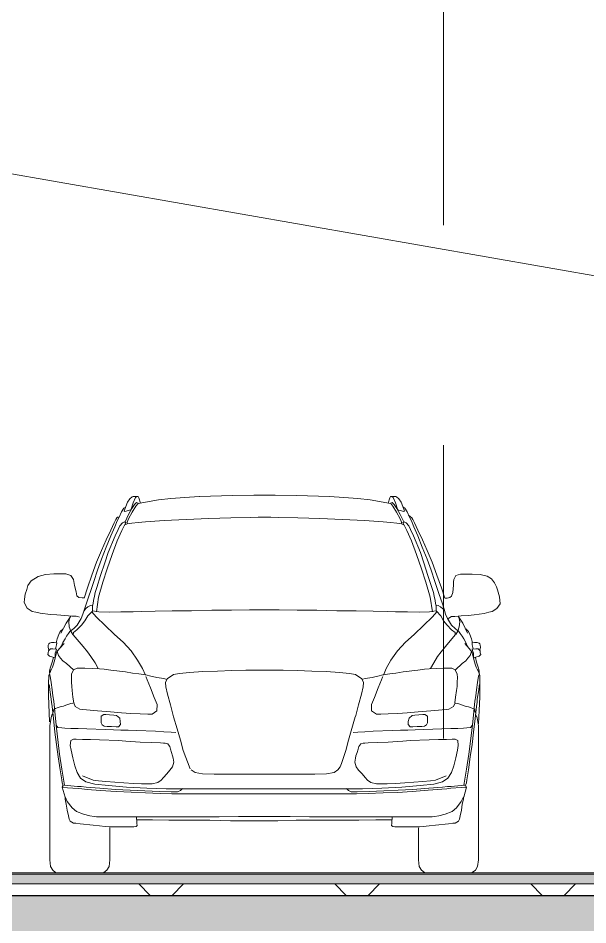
# Model space of a CAD drawing. Header units: millimetres. Extents: x 51154 to 151340, y -24069 to 30962.
# Drawn here: x 64090 to 66557, y -10575 to -6651 of the extents above; entities that cross this region are included whole.
import ezdxf

# ---------------------------------------------------------------- set-up
doc = ezdxf.new("R2010")
doc.units = ezdxf.units.MM
doc.linetypes.add('Осевые', pattern=[6350, 1270, -952.5, 3175, -952.5])
for name, color, linetype, lineweight in [('Высотные отметки', 7, 'Continuous', 9), ('Общие ребра', 7, 'Continuous', 9), ('Отделка 1 _4_-1', 7, 'Continuous', 9), ('Стены', 7, 'Continuous', 9), ('Структура _1_', 7, 'Continuous', 18), ('Штриховка разреза-2', 7, 'Continuous', 9)]:
    doc.layers.add(name, color=color, linetype=linetype, lineweight=lineweight)
for name, color, linetype, lineweight, true_color in [('Оси-3', 7, 'Осевые', 9, 0xaaaaaa), ('Парковка-1', 7, 'Continuous', 9, 0xaaaaaa), ('Элементы узлов-1', 7, 'Continuous', 9, 0xaaaaaa)]:
    doc.layers.add(name, color=color, linetype=linetype, lineweight=lineweight, true_color=true_color)

# ---------------------------------------------------------------- blocks, each defined once
blk = doc.blocks.new('Стена монолитная - Стена монолитная-463893-Разрез 1-1')
at = {"layer": 'Стены'}
blk.add_line((61831.6, -10450), (82083.6, -10450), dxfattribs=at)
blk = doc.blocks.new('Парковка_одиночная - Средний класс 5500х2500мм-8504634-Разрез 1-1')
at = {"layer": 'Элементы узлов-1'}
for p, q in [((64563.4, -8745.8), (64556.4, -8764.4)), ((64573.4, -8731.1), (64563.4, -8745.8)), ((64584.2, -8722.6), (64573.4, -8731.1)), ((64588.1, -8748.9), (64578.8, -8776.7)), ((64588.1, -8721.8), (64584.2, -8722.6)), ((64588.1, -8721.8), (64605.9, -8721.8)), ((64597.4, -8725.7), (64588.1, -8748.9)), ((64593.5, -8755.1), (64602, -8747.4)), ((64604.4, -8721.8), (64597.4, -8725.7)), ((64602, -8747.4), (64609, -8750.4)), ((64605.9, -8721.8), (64608.2, -8721.8)), ((64608.2, -8721.8), (64609.8, -8721.8)), ((64612.9, -8727.2), (64609.8, -8721.8)), ((64697.9, -8735.7), (64609.8, -8751.2)), ((64619.8, -8749.7), (64612.9, -8727.2)), ((64750.5, -8730.3), (64697.9, -8735.7)), ((64811.6, -8725.7), (64750.5, -8730.3)), ((64873.5, -8721.8), (64811.6, -8725.7)), ((65017.9, -8716.4), (64875.1, -8721.8)), ((65110.8, -8715), (65017.9, -8716.4)), ((65156.6, -8715), (65110.8, -8715)), ((65202.4, -8715), (65156.6, -8715)), ((65295.3, -8716.4), (65202.4, -8715)), ((65438.2, -8721.8), (65295.3, -8716.4)), ((65500, -8725.7), (65438.2, -8721.8)), ((65561.1, -8730.3), (65500, -8725.7)), ((65613.7, -8735.7), (65561.1, -8730.3)), ((65702.7, -8751.2), (65613.7, -8735.7)), ((65692.6, -8749.7), (65698.8, -8727.2)), ((65698.8, -8727.2), (65701.9, -8721.8)), ((65705, -8721.8), (65701.9, -8721.8)), ((65709.7, -8747.4), (65702.7, -8750.4)), ((65707.3, -8721.8), (65705, -8721.8)), ((65725.1, -8721.8), (65707.3, -8721.8)), ((65707.3, -8721.8), (65714.3, -8725.7)), ((65717.4, -8755.1), (65709.7, -8747.4)), ((65714.3, -8725.7), (65723.6, -8748.9)), ((65723.6, -8748.9), (65732.9, -8776.7)), ((65725.1, -8721.8), (65727.4, -8722.6)), ((65727.4, -8722.6), (65738.3, -8731.1)), ((65738.3, -8731.1), (65748.3, -8745.8)), ((65748.3, -8745.8), (65755.3, -8764.4)), ((64537.8, -8787.6), (64527.8, -8810.8)), ((64547.1, -8771.3), (64537.8, -8787.6)), ((64555.6, -8766.7), (64547.1, -8771.3)), ((64556.4, -8764.4), (64549.4, -8785.3)), ((64552.5, -8786.8), (64549.4, -8784.5)), ((64568, -8782.2), (64552.5, -8786.8)), ((64567.2, -8799.2), (64581.9, -8772.9)), ((64580.4, -8777.5), (64568, -8782.2)), ((64584.2, -8788.3), (64568, -8818.5)), ((64581.9, -8772.9), (64593.5, -8755.1)), ((64598.9, -8762.8), (64584.2, -8788.3)), ((64609.8, -8752), (64598.9, -8762.8)), ((65703.5, -8752), (65712.7, -8762.8)), ((65712.7, -8762.8), (65727.4, -8788.3)), ((65729, -8772.9), (65717.4, -8755.1)), ((65727.4, -8788.3), (65743.7, -8818.5)), ((65744.5, -8799.2), (65729, -8772.9)), ((65732.1, -8777.5), (65736.7, -8779.8)), ((65736.7, -8779.8), (65743.7, -8782.2)), ((65743.7, -8782.2), (65759.2, -8786.8)), ((65755.3, -8764.4), (65762.2, -8785.3)), ((65757.6, -8766.7), (65764.6, -8771.3)), ((65759.2, -8786.8), (65762.2, -8784.5)), ((65764.6, -8771.3), (65773.9, -8787.6)), ((65773.9, -8787.6), (65783.9, -8810.8)), ((64506.1, -8834.8), (64513.1, -8820.8)), ((64519.3, -8827), (64509.2, -8852.5)), ((64513.1, -8820.8), (64517.7, -8813.9)), ((64517.7, -8813.9), (64523.1, -8808.5)), ((64527.8, -8810.8), (64519.3, -8827)), ((64553.3, -8830.9), (64567.2, -8799.2)), ((64568, -8818.5), (64561.8, -8832.4)), ((64641.5, -8830.1), (64722.7, -8825.5)), ((64722.7, -8825.5), (64817.8, -8820.1)), ((64817.8, -8820.1), (64916.1, -8816.2)), ((64916.1, -8816.2), (65011.2, -8813.1)), ((65011.2, -8813.1), (65094, -8811.5)), ((65094, -8811.5), (65128.8, -8810.8)), ((65128.8, -8810.8), (65156.6, -8810.8)), ((65156.6, -8810.8), (65184.5, -8810.8)), ((65184.5, -8810.8), (65217.7, -8811.5)), ((65217.7, -8811.5), (65301.3, -8813.1)), ((65301.3, -8813.1), (65395.6, -8816.2)), ((65395.6, -8816.2), (65493.9, -8820.1)), ((65493.9, -8820.1), (65589, -8825.5)), ((65589, -8825.5), (65670.2, -8830.1)), ((65743.7, -8818.5), (65749.9, -8832.4)), ((65759.2, -8830.9), (65744.5, -8799.2)), ((65794, -8813.9), (65779.8, -8801.4)), ((65783.9, -8810.8), (65792.4, -8827)), ((65792.4, -8827), (65802.5, -8852.5)), ((65798.6, -8820.8), (65794, -8813.9)), ((65805.6, -8834.8), (65798.6, -8820.8)), ((64471.3, -8909), (64490.6, -8866.5)), ((64490.6, -8866.5), (64506.1, -8834.8)), ((64509.2, -8852.5), (64491.4, -8891.2)), ((64523.1, -8864.1), (64510, -8892)), ((64530.9, -8847.9), (64523.1, -8864.1)), ((64541.7, -8834.8), (64530.9, -8847.9)), ((64539.4, -8868.8), (64548.7, -8847.9)), ((64551, -8830.1), (64541.7, -8834.8)), ((64548.7, -8847.9), (64555.6, -8834.8)), ((64555.6, -8834.8), (64551, -8830.1)), ((64551.8, -8843.3), (64562.6, -8839.4)), ((64561.8, -8832.4), (64561.8, -8837.1)), ((64561.8, -8837.1), (64564.1, -8839.4)), ((64562.6, -8839.4), (64581.9, -8836.3)), ((64581.9, -8836.3), (64609, -8834)), ((64609, -8834), (64641.5, -8830.1)), ((65670.2, -8830.1), (65702.7, -8834)), ((65702.7, -8834), (65729.8, -8836.3)), ((65729.8, -8836.3), (65749.1, -8839.4)), ((65749.9, -8837.1), (65747.6, -8839.4)), ((65749.1, -8839.4), (65760.1, -8843.3)), ((65749.9, -8832.4), (65749.9, -8837.1)), ((65756.1, -8834.8), (65760.7, -8830.1)), ((65762.2, -8847.9), (65756.1, -8834.8)), ((65760.7, -8830.1), (65770, -8834.8)), ((65772.3, -8868.8), (65762.2, -8847.9)), ((65770, -8834.8), (65780.8, -8847.9)), ((65780.8, -8847.9), (65788.5, -8864.1)), ((65788.5, -8864.1), (65801.7, -8892)), ((65802.5, -8852.5), (65820.3, -8891.2)), ((65821, -8866.5), (65805.6, -8834.8)), ((65840.4, -8909), (65821, -8866.5)), ((64491.4, -8891.2), (64470.5, -8939.9)), ((64510, -8892), (64479.8, -8963.9)), ((64519.3, -8913.6), (64539.4, -8868.8)), ((65792.4, -8913.6), (65772.3, -8868.8)), ((65801.7, -8892), (65831.9, -8963.9)), ((65820.3, -8891.2), (65839.6, -8939.9)), ((64450.4, -8954.6), (64471.3, -8909)), ((64470.5, -8939.9), (64451.2, -8991.8)), ((64497.6, -8971.7), (64519.3, -8913.6)), ((65814.1, -8971.7), (65792.4, -8913.6)), ((65839.6, -8939.9), (65860.5, -8991.8)), ((65861.3, -8954.6), (65840.4, -8909)), ((64429.5, -9005.7), (64450.4, -8954.6)), ((64479.8, -8963.9), (64465.1, -9008.8)), ((64475.2, -9034.3), (64497.6, -8971.7)), ((65836.5, -9034.3), (65814.1, -8971.7)), ((65831.9, -8963.9), (65846.6, -9008.8)), ((65882.1, -9005.7), (65861.3, -8954.6)), ((64408.7, -9062.2), (64429.5, -9005.7)), ((64451.2, -8991.8), (64433.4, -9039.7)), ((64465.1, -9008.8), (64446.6, -9063.7)), ((65846.6, -9008.8), (65864.3, -9063.7)), ((65860.5, -8991.8), (65878.3, -9039.7)), ((65903, -9062.2), (65882.1, -9005.7)), ((64208.3, -9058.3), (64176.6, -9066.8)), ((64243.9, -9056), (64208.3, -9058.3)), ((64276.4, -9055.2), (64243.9, -9056)), ((64296.5, -9056), (64276.4, -9055.2)), ((64317.4, -9062.9), (64296.5, -9056)), ((64329, -9080.7), (64317.4, -9062.9)), ((64390.1, -9117.1), (64408.7, -9062.2)), ((64433.4, -9039.7), (64417.2, -9088.5)), ((64446.6, -9063.7), (64431.1, -9115.5)), ((64456.6, -9091.5), (64475.2, -9034.3)), ((65855.1, -9091.5), (65836.5, -9034.3)), ((65864.3, -9063.7), (65880.6, -9115.5)), ((65878.3, -9039.7), (65894.5, -9088.5)), ((65923.1, -9117.1), (65903, -9062.2)), ((65975.7, -9079.9), (65985, -9063.7)), ((65985, -9063.7), (66005.1, -9057.5)), ((66005.1, -9057.5), (66024.5, -9056.7)), ((66024.5, -9056.7), (66056.2, -9056.7)), ((66056.2, -9056.7), (66091, -9059.1)), ((66091, -9059.1), (66121.1, -9066)), ((64145.7, -9086.1), (64131.8, -9107)), ((64176.6, -9066.8), (64145.7, -9086.1)), ((64334.4, -9107), (64329, -9080.7)), ((64417.2, -9088.5), (64400.2, -9140.3)), ((64438.1, -9157.3), (64456.6, -9091.5)), ((65873.6, -9157.3), (65855.1, -9091.5)), ((65894.5, -9088.5), (65911.5, -9140.3)), ((65975, -9090), (65975.7, -9079.9)), ((65975, -9105.5), (65975, -9090)), ((66121.1, -9066), (66139.7, -9077.6)), ((66139.7, -9077.6), (66152.1, -9094.6)), ((66152.1, -9094.6), (66161.4, -9112.4)), ((64127.1, -9123.3), (64120.9, -9144.1)), ((64131.8, -9107), (64127.1, -9123.3)), ((64340.6, -9134.1), (64334.4, -9107)), ((64343.7, -9151.1), (64340.6, -9134.1)), ((64400.9, -9139.4), (64370, -9230.8)), ((64376.2, -9161.2), (64390.1, -9117.1)), ((64424.1, -9136.4), (64421, -9151.9)), ((64431.1, -9115.5), (64424.1, -9136.4)), ((65880.6, -9115.5), (65887.6, -9136.4)), ((65887.6, -9136.4), (65890.6, -9151.9)), ((65911.5, -9140.3), (65927, -9185.9)), ((65937.1, -9161.2), (65923.1, -9117.1)), ((65966.4, -9152.7), (65972.6, -9136.4)), ((65972.6, -9136.4), (65975, -9105.5)), ((66161.4, -9112.4), (66166, -9124.8)), ((66166, -9124.8), (66174.5, -9155)), ((64117.8, -9165), (64116.3, -9180.5)), ((64116.3, -9180.5), (64129.4, -9204.5)), ((64120.9, -9144.1), (64117.8, -9165)), ((64352.2, -9158.1), (64343.7, -9151.1)), ((64366.9, -9160.4), (64352.2, -9158.1)), ((64375.4, -9160.4), (64366.9, -9160.4)), ((64416.4, -9171.2), (64414.1, -9184.4)), ((64421, -9151.9), (64416.4, -9171.2)), ((64428.8, -9219.9), (64438.1, -9157.3)), ((65883.7, -9219.9), (65873.6, -9157.3)), ((65890.6, -9151.9), (65895.3, -9171.2)), ((65895.3, -9171.2), (65897.6, -9184.4)), ((65938.6, -9161.2), (65947.1, -9161.2)), ((65947.1, -9161.2), (65959.5, -9158.8)), ((65959.5, -9158.8), (65966.4, -9152.7)), ((66174.5, -9155), (66176.8, -9185.1)), ((64129.4, -9204.5), (64151.1, -9218.4)), ((64151.1, -9218.4), (64166.6, -9222.3)), ((64378.5, -9211.4), (64376.2, -9215.3)), ((64383.1, -9206), (64378.5, -9211.4)), ((64392.4, -9199.1), (64383.1, -9206)), ((64403.2, -9192.9), (64392.4, -9199.1)), ((64411.8, -9216.9), (64392.4, -9237.7)), ((64412.5, -9192.1), (64403.2, -9192.9)), ((64428.8, -9243.2), (64407.9, -9218.4)), ((64414.1, -9184.4), (64411.8, -9194.4)), ((64411.8, -9194.4), (64411.8, -9207.6)), ((64411.8, -9207.6), (64411.8, -9216.9)), ((64439.6, -9220.7), (64411.8, -9216.1)), ((64483.7, -9222.3), (64439.6, -9220.7)), ((64534.7, -9220.7), (64483.7, -9222.3)), ((64587.3, -9219.9), (64534.7, -9220.7)), ((64624.5, -9218.4), (64587.3, -9219.9)), ((64683.2, -9217.6), (64624.5, -9218.4)), ((64757.5, -9216.1), (64683.2, -9217.6)), ((64841, -9215.3), (64757.5, -9216.1)), ((64928.4, -9213.8), (64841, -9215.3)), ((65014.3, -9213), (64928.4, -9213.8)), ((65091.6, -9211.4), (65014.3, -9213)), ((65155.8, -9211.4), (65091.6, -9211.4)), ((65156.6, -9211.4), (65220.8, -9211.4)), ((65220.8, -9211.4), (65297.4, -9213)), ((65297.4, -9213), (65383.2, -9213.8)), ((65383.2, -9213.8), (65469.9, -9215.3)), ((65469.9, -9215.3), (65553.4, -9216.1)), ((65553.4, -9216.1), (65627.7, -9217.6)), ((65627.7, -9217.6), (65687.2, -9218.4)), ((65687.2, -9218.4), (65724.3, -9219.9)), ((65724.3, -9219.9), (65776.2, -9220.7)), ((65776.2, -9220.7), (65827.2, -9222.3)), ((65827.2, -9222.3), (65871.3, -9220.7)), ((65871.3, -9220.7), (65899.2, -9216.1)), ((65882.9, -9243.2), (65903.8, -9218.4)), ((65897.6, -9184.4), (65899.9, -9194.4)), ((65899.9, -9192.1), (65908.4, -9192.9)), ((65899.9, -9194.4), (65899.9, -9207.6)), ((65899.9, -9207.6), (65899.9, -9216.9)), ((65900.7, -9216.9), (65919.3, -9237.7)), ((65908.4, -9192.9), (65918.5, -9199.1)), ((65918.5, -9199.1), (65927.8, -9206)), ((65927, -9185.9), (65931.6, -9200.6)), ((65927.8, -9206), (65934, -9211.4)), ((65931.6, -9200.6), (65934, -9209.1)), ((65934, -9209.1), (65940.9, -9230.8)), ((65934, -9211.4), (65936.3, -9215.3)), ((65936.3, -9213.8), (65937.8, -9220.7)), ((66142, -9219.2), (66128.1, -9222.3)), ((66162.9, -9206), (66142, -9219.2)), ((66176.8, -9185.1), (66162.9, -9206)), ((64166.6, -9222.3), (64185.9, -9225.4)), ((64185.9, -9225.4), (64230, -9231.5)), ((64230, -9231.5), (64257.8, -9233.9)), ((64257.8, -9233.9), (64292.6, -9236.2)), ((64292.6, -9236.2), (64324.4, -9238.5)), ((64318.2, -9238.5), (64297.3, -9268.7)), ((64308.9, -9264), (64313.5, -9243.2)), ((64324.4, -9238.5), (64341.4, -9239.3)), ((64341.4, -9239.3), (64348.3, -9240.8)), ((64363, -9249.3), (64345.2, -9278.7)), ((64348.3, -9240.8), (64355.3, -9243.9)), ((64370, -9230.8), (64363, -9249.3)), ((64379.3, -9258.6), (64364.6, -9278)), ((64392.4, -9237.7), (64379.3, -9258.6)), ((64465.9, -9278.7), (64428.8, -9243.2)), ((65845.8, -9278.7), (65882.9, -9243.2)), ((65919.3, -9237.7), (65931.6, -9258.6)), ((65931.6, -9258.6), (65947.1, -9278)), ((65940.9, -9230.8), (65948.7, -9249.3)), ((65948.7, -9249.3), (65966.4, -9278.7)), ((65954.8, -9247.8), (65951.8, -9254.6)), ((65965.7, -9240.8), (65954.8, -9247.8)), ((65980.4, -9240.1), (65965.7, -9240.8)), ((66007.4, -9237.7), (65980.4, -9240.1)), ((65995.1, -9239.3), (66015.2, -9269.4)), ((66002, -9264), (65997.4, -9243.2)), ((66038.4, -9236.2), (66007.4, -9237.7)), ((66063.9, -9233.9), (66038.4, -9236.2)), ((66108, -9226.9), (66063.9, -9233.9)), ((66128.1, -9222.3), (66108, -9226.9)), ((64284.9, -9293.4), (64272.5, -9305.8)), ((64297.3, -9268.7), (64274.8, -9312.8)), ((64311.2, -9284.9), (64308.9, -9264)), ((64317.4, -9303.5), (64311.2, -9284.9)), ((64330.5, -9292.7), (64319.7, -9300.4)), ((64344.5, -9298.1), (64329.8, -9309.7)), ((64345.2, -9278.7), (64330.5, -9292.7)), ((64364.6, -9278), (64344.5, -9298.1)), ((64507.7, -9318.2), (64465.9, -9278.7)), ((65804, -9318.2), (65845.8, -9278.7)), ((65947.1, -9278), (65966.4, -9298.1)), ((65966.4, -9278.7), (65982.7, -9292.7)), ((65966.4, -9298.1), (65981.9, -9309.7)), ((65982.7, -9292.7), (65992, -9300.4)), ((65994.3, -9303.5), (65999.7, -9284.9)), ((65999.7, -9284.9), (66002, -9264)), ((66015.2, -9269.4), (66036.1, -9312.8)), ((66027.6, -9293.4), (66039.2, -9305.8)), ((64259.4, -9337.5), (64254.7, -9353.8)), ((64265.6, -9319), (64259.4, -9337.5)), ((64272.5, -9305.8), (64265.6, -9319)), ((64293.4, -9337.5), (64284.1, -9353)), ((64298.8, -9325.9), (64293.4, -9337.5)), ((64308.1, -9313.5), (64298.8, -9325.9)), ((64314.3, -9305), (64308.1, -9313.5)), ((64319.7, -9300.4), (64314.3, -9305)), ((64327.4, -9319), (64317.4, -9303.5)), ((64329.8, -9309.7), (64328.2, -9319.7)), ((64328.2, -9319.7), (64371.5, -9370.8)), ((64544.8, -9352.2), (64507.7, -9318.2)), ((65766.9, -9352.2), (65804, -9318.2)), ((65982.7, -9319.7), (65940.1, -9370.8)), ((65981.9, -9309.7), (65982.7, -9319.7)), ((65985, -9319), (65994.3, -9303.5)), ((65992, -9300.4), (65997.4, -9305)), ((65997.4, -9305), (66003.6, -9313.5)), ((66003.6, -9313.5), (66012.9, -9325.9)), ((66012.9, -9325.9), (66019.8, -9337.5)), ((66019.8, -9337.5), (66027.6, -9353)), ((66039.2, -9305.8), (66046.1, -9319)), ((66046.1, -9319), (66052.3, -9337.5)), ((66052.3, -9337.5), (66056.9, -9353.8)), ((64219.9, -9373.1), (64220.7, -9364.6)), ((64223, -9385.5), (64219.9, -9373.1)), ((64220.7, -9364.6), (64223, -9359.2)), ((64223, -9359.2), (64225.3, -9355.3)), ((64225.3, -9355.3), (64233.9, -9353)), ((64233.9, -9353), (64246.2, -9353)), ((64246.2, -9353), (64255.5, -9354.5)), ((64255.5, -9363), (64251.6, -9380.8)), ((64255.5, -9354.5), (64257.1, -9355.3)), ((64257.8, -9356.1), (64255.5, -9363)), ((64289.5, -9357.6), (64269.4, -9378.5)), ((64277.2, -9367.7), (64273.3, -9373.9)), ((64284.1, -9353), (64277.2, -9367.7)), ((64371.5, -9370.8), (64390.1, -9394)), ((64579.6, -9389.3), (64544.8, -9352.2)), ((65732.1, -9389.3), (65766.9, -9352.2)), ((65940.1, -9370.8), (65921.6, -9394)), ((66023.7, -9357.6), (66042.2, -9378.5)), ((66027.6, -9353), (66034.5, -9367.7)), ((66034.5, -9367.7), (66038.4, -9373.9)), ((66056.2, -9354.5), (66054.6, -9355.3)), ((66055.4, -9356.1), (66056.2, -9363)), ((66065.5, -9353), (66056.2, -9354.5)), ((66056.2, -9363), (66060, -9380.8)), ((66077.8, -9353), (66065.5, -9353)), ((66086.3, -9355.3), (66077.8, -9353)), ((66088.7, -9359.2), (66086.3, -9355.3)), ((66091, -9364.6), (66088.7, -9359.2)), ((66089.4, -9385.5), (66091.8, -9373.1)), ((66091.8, -9373.1), (66091, -9364.6)), ((64220.7, -9397.8), (64219.2, -9404.8)), ((64219.2, -9404.8), (64226.1, -9412.5)), ((64221.5, -9388.6), (64220.7, -9397.8)), ((64230, -9380.1), (64221.5, -9388.6)), ((64226.1, -9412.5), (64240, -9417.2)), ((64240, -9380.1), (64230, -9380.1)), ((64256.3, -9381.6), (64240, -9380.1)), ((64240, -9417.2), (64249.3, -9419.5)), ((64253.2, -9407.9), (64248.6, -9427.2)), ((64250.1, -9413.3), (64250.9, -9399.4)), ((64250.1, -9420.3), (64250.1, -9413.3)), ((64250.9, -9399.4), (64254.7, -9387)), ((64257.8, -9394), (64253.2, -9407.9)), ((64254.7, -9387), (64255.5, -9380.8)), ((64269.4, -9378.5), (64257.8, -9394)), ((64264.8, -9409.4), (64258.6, -9392.4)), ((64274.1, -9421.1), (64264.8, -9409.4)), ((64390.1, -9394), (64404.8, -9414.1)), ((64404.8, -9414.1), (64423.4, -9440.4)), ((64607.4, -9429.6), (64579.6, -9389.3)), ((65704.2, -9429.6), (65732.1, -9389.3)), ((65906.1, -9414.1), (65889.1, -9440.4)), ((65921.6, -9394), (65906.1, -9414.1)), ((66037.6, -9421.1), (66046.9, -9409.4)), ((66042.2, -9378.5), (66053.9, -9394)), ((66046.9, -9409.4), (66053.1, -9392.4)), ((66053.9, -9394), (66058.5, -9407.9)), ((66056.9, -9387), (66056.2, -9380.8)), ((66056.3, -9381.6), (66071.6, -9380.1)), ((66060.8, -9399.4), (66056.9, -9387)), ((66058.5, -9407.9), (66063.1, -9427.2)), ((66061.6, -9413.3), (66060.8, -9399.4)), ((66063.1, -9420.3), (66061.6, -9413.3)), ((66071.6, -9417.2), (66062.4, -9419.5)), ((66071.6, -9380.1), (66081.7, -9380.1)), ((66085.6, -9412.5), (66071.6, -9417.2)), ((66081.7, -9380.1), (66090.2, -9388.6)), ((66092.5, -9404.8), (66085.6, -9412.5)), ((66090.2, -9388.6), (66091, -9397.8)), ((66091, -9397.8), (66092.5, -9404.8)), ((64236.9, -9438.8), (64228.4, -9464.4)), ((64242.4, -9418), (64236.9, -9438.8)), ((64243.1, -9447.3), (64239.3, -9459.7)), ((64248.6, -9427.2), (64243.1, -9447.3)), ((64284.1, -9431.9), (64274.1, -9421.1)), ((64299.6, -9444.3), (64284.1, -9431.9)), ((64329.8, -9471.3), (64299.6, -9444.3)), ((64423.4, -9440.4), (64436.5, -9465.9)), ((64628.3, -9465.9), (64607.4, -9429.6)), ((65683.4, -9465.9), (65704.2, -9429.6)), ((65889.1, -9440.4), (65875.2, -9465.9)), ((65983.5, -9471.3), (66012.1, -9444.3)), ((66012.1, -9444.3), (66027.6, -9431.9)), ((66027.6, -9431.9), (66037.6, -9421.1)), ((66063.1, -9427.2), (66068.5, -9447.3)), ((66068.5, -9447.3), (66073.2, -9459.7)), ((66070.1, -9418), (66074.7, -9438.8)), ((66074.7, -9438.8), (66083.2, -9464.4)), ((64223, -9495.3), (64221.5, -9532.4)), ((64230, -9478.3), (64223, -9495.3)), ((64226.1, -9475.2), (64225.3, -9484.5)), ((64225.3, -9488.3), (64228.4, -9499.2)), ((64228.4, -9464.4), (64226.1, -9475.2)), ((64232.3, -9471.3), (64229.2, -9477.5)), ((64239.3, -9459.7), (64232.3, -9471.3)), ((64329.8, -9471.3), (64320.5, -9490.7)), ((64320.5, -9490.7), (64320.5, -9504.6)), ((64346, -9464.4), (64329.8, -9471.3)), ((64357.6, -9464.4), (64346, -9464.4)), ((64379.3, -9464.4), (64357.6, -9464.4)), ((64441.9, -9466.7), (64379.3, -9464.4)), ((64462.8, -9469), (64441.9, -9466.7)), ((64490.6, -9472.1), (64462.8, -9469)), ((64554.8, -9480.6), (64490.6, -9472.1)), ((64585.8, -9485.3), (64554.8, -9480.6)), ((64612.9, -9488.3), (64585.8, -9485.3)), ((64632.2, -9492.2), (64612.9, -9488.3)), ((64641.5, -9493.8), (64628.3, -9465.9)), ((64643, -9493), (64632.2, -9492.2)), ((64648.4, -9494.5), (64643, -9493)), ((64659.3, -9496.9), (64648.4, -9494.5)), ((64735.1, -9510), (64762.1, -9491.4)), ((64762.1, -9491.4), (64788.4, -9486.8)), ((64788.4, -9486.8), (64832.5, -9482.2)), ((64832.5, -9482.2), (64889.8, -9479.1)), ((64889.8, -9479.1), (64952.4, -9476.7)), ((64952.4, -9476.7), (65015.8, -9474.4)), ((65015.8, -9474.4), (65075.4, -9472.9)), ((65075.4, -9472.9), (65124.1, -9472.1)), ((65124.1, -9472.1), (65156.6, -9472.1)), ((65156.6, -9472.1), (65189.1, -9472.1)), ((65189.1, -9472.1), (65237.8, -9472.9)), ((65237.8, -9472.9), (65297.4, -9474.4)), ((65297.4, -9474.4), (65360.8, -9476.7)), ((65360.8, -9476.7), (65423.5, -9479.1)), ((65423.5, -9479.1), (65480.7, -9482.2)), ((65480.7, -9482.2), (65524.8, -9486.8)), ((65524.8, -9486.8), (65551.1, -9491.4)), ((65551.1, -9491.4), (65578.2, -9510)), ((65652.4, -9496.9), (65663.2, -9494.5)), ((65663.2, -9494.5), (65668.7, -9493)), ((65668.7, -9493), (65679.5, -9492.2)), ((65671.8, -9493.8), (65683.4, -9465.9)), ((65679.5, -9492.2), (65698.8, -9488.3)), ((65698.8, -9488.3), (65725.9, -9485.3)), ((65725.9, -9485.3), (65756.8, -9480.6)), ((65756.8, -9480.6), (65821, -9472.1)), ((65821, -9472.1), (65848.9, -9469)), ((65848.9, -9469), (65869.8, -9466.7)), ((65869.8, -9466.7), (65932.4, -9464.4)), ((65932.4, -9464.4), (65954.1, -9464.4)), ((65954.1, -9464.4), (65967.2, -9464.4)), ((65967.2, -9464.4), (65981.9, -9471.3)), ((65981.9, -9471.3), (65991.2, -9490.7)), ((65991.2, -9490.7), (65992.7, -9504.6)), ((66073.2, -9459.7), (66079.4, -9471.3)), ((66079.4, -9471.3), (66082.5, -9477.5)), ((66082.5, -9478.3), (66088.7, -9495.3)), ((66083.2, -9464.4), (66085.6, -9475.2)), ((66087.1, -9488.3), (66083.2, -9499.2)), ((66085.6, -9475.2), (66086.3, -9484.5)), ((66088.7, -9495.3), (66089.4, -9534)), ((64221.5, -9532.4), (64221.5, -9582.7)), ((64223.8, -9534.8), (64221.5, -9537.8)), ((64225.3, -9541.7), (64223.8, -9534.8)), ((64228.4, -9499.2), (64232.3, -9525.5)), ((64232.3, -9525.5), (64236.9, -9558)), ((64320.5, -9504.6), (64320.5, -9524.7)), ((64320.5, -9524.7), (64322.8, -9544)), ((64644.6, -9503), (64643, -9499.9)), ((64649.2, -9514.6), (64644.6, -9503)), ((64663.1, -9549.4), (64649.2, -9514.6)), ((64690.2, -9503.8), (64659.3, -9496.9)), ((64720.4, -9509.2), (64690.2, -9503.8)), ((64729.7, -9511.5), (64720.4, -9509.2)), ((64728.1, -9525.5), (64735.1, -9510)), ((64729.7, -9544.8), (64728.1, -9525.5)), ((64733.7, -9513.1), (64729.7, -9511.5)), ((65578.2, -9510), (65585.1, -9525.5)), ((65579.6, -9513.2), (65582.8, -9511.5)), ((65582.8, -9511.5), (65592.1, -9509.2)), ((65585.1, -9525.5), (65583.6, -9544.8)), ((65592.1, -9509.2), (65622.2, -9503.8)), ((65622.2, -9503.8), (65652.4, -9496.9)), ((65648.5, -9549.4), (65662.5, -9514.6)), ((65662.5, -9514.6), (65667.1, -9503)), ((65667.1, -9503), (65668.7, -9499.9)), ((65991.2, -9524.7), (65990.4, -9544)), ((65992.7, -9504.6), (65991.2, -9524.7)), ((66078.6, -9525.5), (66074, -9558)), ((66083.2, -9499.2), (66078.6, -9525.5)), ((66086.3, -9541.7), (66087.1, -9534.8)), ((66087.1, -9534.8), (66089.4, -9537.8)), ((66089.4, -9534), (66088.7, -9588.1)), ((64227.7, -9558), (64225.3, -9541.7)), ((64233.1, -9598.2), (64227.7, -9558)), ((64236.9, -9558), (64240, -9583.5)), ((64322.8, -9544), (64323.6, -9560.3)), ((64323.6, -9560.3), (64327.4, -9589.7)), ((64679.4, -9590.4), (64663.1, -9549.4)), ((64736.6, -9576.5), (64729.7, -9544.8)), ((65583.6, -9544.8), (65576.6, -9576.5)), ((65632.3, -9590.4), (65648.5, -9549.4)), ((65988.1, -9560.3), (65984.2, -9589.7)), ((65990.4, -9544), (65988.1, -9560.3)), ((66074, -9558), (66070.9, -9583.5)), ((66077.8, -9598.2), (66084, -9558)), ((66084, -9558), (66086.3, -9541.7)), ((64221.5, -9582.7), (64226.1, -9696.4)), ((64234.6, -9611.3), (64233.1, -9598.2)), ((64236.9, -9630.7), (64234.6, -9611.3)), ((64240, -9583.5), (64243.9, -9606.7)), ((64243.9, -9606.7), (64247, -9636.9)), ((64327.4, -9589.7), (64330.5, -9613.6)), ((64691.8, -9621.4), (64679.4, -9590.4)), ((64749, -9622.9), (64736.6, -9576.5)), ((65576.6, -9576.5), (65564.2, -9622.9)), ((65619.9, -9621.4), (65632.3, -9590.4)), ((65984.2, -9589.7), (65981.1, -9613.6)), ((66067, -9606.7), (66063.9, -9636.9)), ((66070.9, -9583.5), (66067, -9606.7)), ((66074.7, -9630.7), (66077.1, -9611.3)), ((66077.1, -9611.3), (66077.8, -9598.2)), ((66088.7, -9588.1), (66086.3, -9647.7)), ((64242.4, -9681.7), (64236.9, -9630.7)), ((64242.4, -9650), (64240.8, -9654.6)), ((64244.7, -9643), (64242.4, -9650)), ((64252.4, -9638.4), (64244.7, -9643)), ((64247, -9636.9), (64254, -9710.3)), ((64259.4, -9636.1), (64252.4, -9638.4)), ((64272.5, -9631.4), (64259.4, -9636.1)), ((64286.5, -9628.3), (64272.5, -9631.4)), ((64296.5, -9624.5), (64286.5, -9628.3)), ((64317.4, -9617.5), (64296.5, -9624.5)), ((64326.7, -9615.2), (64317.4, -9617.5)), ((64330.5, -9614.4), (64326.7, -9615.2)), ((64331.3, -9614.4), (64336.7, -9629.9)), ((64336.7, -9629.9), (64356.8, -9641.5)), ((64356.8, -9641.5), (64368.4, -9642.3)), ((64368.4, -9642.3), (64385.5, -9643.8)), ((64385.5, -9643.8), (64434.2, -9648.5)), ((64434.2, -9648.5), (64489.9, -9653.1)), ((64489.9, -9653.1), (64537.8, -9657.7)), ((64670.1, -9663.2), (64691, -9649.2)), ((64691, -9649.2), (64691.8, -9621.4)), ((64762.9, -9674.8), (64749, -9622.9)), ((65564.2, -9622.9), (65550.3, -9674.8)), ((65619.9, -9649.2), (65619.9, -9621.4)), ((65641.6, -9663.2), (65619.9, -9649.2)), ((65821.8, -9653.1), (65773.9, -9657.7)), ((65876, -9648.5), (65821.8, -9653.1)), ((65926.2, -9643.8), (65876, -9648.5)), ((65943.2, -9642.3), (65926.2, -9643.8)), ((65954.8, -9641.5), (65943.2, -9642.3)), ((65975, -9629.9), (65954.8, -9641.5)), ((65981.8, -9614.6), (65975, -9629.9)), ((65981.1, -9614.4), (65984.2, -9615.2)), ((65984.2, -9615.2), (65993.5, -9617.5)), ((65993.5, -9617.5), (66014.4, -9624.5)), ((66014.4, -9624.5), (66025.2, -9628.3)), ((66025.2, -9628.3), (66039.2, -9631.4)), ((66039.2, -9631.4), (66051.5, -9636.1)), ((66051.5, -9636.1), (66058.5, -9638.4)), ((66063.9, -9636.9), (66056.9, -9710.3)), ((66058.5, -9638.4), (66067, -9643)), ((66067, -9643), (66067.8, -9650)), ((66067.8, -9650), (66070.1, -9654.6)), ((66068.5, -9681.7), (66074.7, -9630.7)), ((66086.3, -9647.7), (66082.5, -9705.7)), ((64226.9, -9713.4), (64233.1, -9677.1)), ((64233.1, -9677.1), (64236.2, -9667)), ((64236.2, -9667), (64238.5, -9663.2)), ((64248.6, -9741.3), (64242.4, -9681.7)), ((64449.7, -9672.4), (64460.5, -9663.9)), ((64449.7, -9686.4), (64449.7, -9672.4)), ((64449.7, -9701.1), (64449.7, -9686.4)), ((64460.5, -9663.9), (64469.8, -9663.9)), ((64469.8, -9663.9), (64486, -9666.2)), ((64486, -9666.2), (64504.6, -9667.8)), ((64504.6, -9667.8), (64516.2, -9668.6)), ((64516.2, -9668.6), (64530.1, -9680.2)), ((64530.1, -9680.2), (64532.4, -9695.6)), ((64537.8, -9657.7), (64578.1, -9660.1)), ((64578.1, -9660.1), (64619, -9662.4)), ((64619, -9662.4), (64651.5, -9663.2)), ((64651.5, -9663.2), (64670.1, -9663.2)), ((64778.4, -9727.3), (64762.9, -9674.8)), ((65549.8, -9675.1), (65520.9, -9776.1)), ((65660.2, -9663.2), (65641.6, -9663.2)), ((65692.6, -9662.4), (65660.2, -9663.2)), ((65733.6, -9660.1), (65692.6, -9662.4)), ((65773.9, -9657.7), (65733.6, -9660.1)), ((65783.1, -9680.2), (65779.3, -9695.6)), ((65795.5, -9668.6), (65783.1, -9680.2)), ((65807.1, -9667.8), (65795.5, -9668.6)), ((65824.9, -9666.2), (65807.1, -9667.8)), ((65841.9, -9663.9), (65824.9, -9666.2)), ((65851.2, -9663.9), (65841.9, -9663.9)), ((65862, -9672.4), (65851.2, -9663.9)), ((65862, -9686.4), (65862, -9672.4)), ((65862, -9701.1), (65862, -9686.4)), ((66061.6, -9741.3), (66068.5, -9681.7)), ((66077.1, -9678.6), (66071.6, -9665.5)), ((66083.2, -9713.4), (66077.1, -9678.6)), ((64226.9, -10293.5), (64226.9, -9713.4)), ((64254, -9710.3), (64269.4, -9835.6)), ((64262.5, -9721.2), (64254.7, -9711.1)), ((64278.7, -9722.7), (64262.5, -9721.2)), ((64292.6, -9723.5), (64278.7, -9722.7)), ((64317.4, -9725), (64292.6, -9723.5)), ((64349.9, -9725.8), (64317.4, -9725)), ((64387, -9727.3), (64349.9, -9725.8)), ((64466.7, -9729.7), (64387, -9727.3)), ((64453.5, -9709.6), (64449.7, -9701.1)), ((64462.8, -9715), (64453.5, -9709.6)), ((64475.2, -9716.5), (64462.8, -9715)), ((64503, -9730.4), (64466.7, -9729.7)), ((64493.7, -9716.5), (64475.2, -9716.5)), ((64513.9, -9717.3), (64493.7, -9716.5)), ((64534, -9732), (64503, -9730.4)), ((64523.9, -9717.3), (64513.9, -9717.3)), ((64533.2, -9707.2), (64523.9, -9717.3)), ((64532.4, -9695.6), (64533.2, -9707.2)), ((64792.3, -9776.1), (64778.4, -9727.3)), ((65776.9, -9732), (65808.7, -9730.4)), ((65779.3, -9695.6), (65778.5, -9707.2)), ((65778.5, -9707.2), (65787.8, -9717.3)), ((65787.8, -9717.3), (65799.4, -9717.3)), ((65799.4, -9717.3), (65817.9, -9716.5)), ((65808.7, -9730.4), (65845.8, -9729.7)), ((65817.9, -9716.5), (65837.3, -9716.5)), ((65837.3, -9716.5), (65848.9, -9715)), ((65845.8, -9729.7), (65924.7, -9727.3)), ((65848.9, -9715), (65858.2, -9709.6)), ((65858.2, -9709.6), (65862, -9701.1)), ((65924.7, -9727.3), (65962.6, -9725.8)), ((65962.6, -9725.8), (65994.3, -9725)), ((65994.3, -9725), (66018.3, -9723.5)), ((66018.3, -9723.5), (66032.2, -9722.7)), ((66032.2, -9722.7), (66048.4, -9721.2)), ((66056.9, -9710.3), (66041.5, -9835.6)), ((66048.4, -9721.2), (66056.8, -9711.2)), ((66083.2, -10293.5), (66083.2, -9713.4)), ((64255.5, -9794.6), (64248.6, -9741.3)), ((64317.4, -9777.6), (64329, -9770.7)), ((64329, -9770.7), (64341.4, -9770.7)), ((64341.4, -9770.7), (64368.4, -9772.2)), ((64565.7, -9732.8), (64534, -9732)), ((64602.8, -9734.3), (64565.7, -9732.8)), ((64684, -9737.4), (64602.8, -9734.3)), ((64721.1, -9739.7), (64684, -9737.4)), ((64752.1, -9741.3), (64721.1, -9739.7)), ((64772.2, -9742), (64752.1, -9741.3)), ((65540.3, -9742), (65560.4, -9741.3)), ((65560.4, -9741.3), (65590.5, -9739.7)), ((65590.5, -9739.7), (65627.7, -9737.4)), ((65627.7, -9737.4), (65708.9, -9734.3)), ((65708.9, -9734.3), (65746, -9732.8)), ((65746, -9732.8), (65776.9, -9732)), ((65969.5, -9770.7), (65944, -9772.2)), ((65982.7, -9770.7), (65969.5, -9770.7)), ((65994.3, -9777.6), (65982.7, -9770.7)), ((66056.2, -9794.6), (66061.6, -9741.3)), ((64263.2, -9848), (64255.5, -9794.6)), ((64315.8, -9798.5), (64317.4, -9777.6)), ((64319.7, -9819.4), (64315.8, -9798.5)), ((64368.4, -9772.2), (64403.2, -9773)), ((64403.2, -9773), (64442.7, -9774.5)), ((64442.7, -9774.5), (64523.9, -9777.6)), ((64523.9, -9777.6), (64556.4, -9779.9)), ((64556.4, -9779.9), (64578.1, -9781.5)), ((64578.1, -9781.5), (64619, -9783.8)), ((64619, -9783.8), (64665.5, -9786.1)), ((64665.5, -9786.1), (64705.7, -9786.9)), ((64705.7, -9786.9), (64719.6, -9788.5)), ((64719.6, -9788.5), (64726.6, -9788.5)), ((64726.6, -9788.5), (64737.4, -9791.5)), ((64737.4, -9791.5), (64746.7, -9802.4)), ((64739.7, -9793.9), (64746.7, -9803.2)), ((64746.7, -9803.2), (64749.8, -9814)), ((64804.7, -9820.2), (64792.3, -9776.1)), ((65520.9, -9776.1), (65508.5, -9820.2)), ((65565, -9803.2), (65561.9, -9814)), ((65574.3, -9791.5), (65565, -9802.4)), ((65584.3, -9788.5), (65574.3, -9791.5)), ((65591.3, -9788.5), (65584.3, -9788.5)), ((65605.2, -9786.9), (65591.3, -9788.5)), ((65646.2, -9786.1), (65605.2, -9786.9)), ((65692.6, -9783.8), (65646.2, -9786.1)), ((65732.9, -9781.5), (65692.6, -9783.8)), ((65755.3, -9779.9), (65732.9, -9781.5)), ((65787.8, -9777.6), (65755.3, -9779.9)), ((65869, -9774.5), (65787.8, -9777.6)), ((65909.2, -9773), (65869, -9774.5)), ((65944, -9772.2), (65909.2, -9773)), ((65992, -9819.4), (65995.1, -9798.5)), ((65995.1, -9798.5), (65994.3, -9777.6)), ((66047.7, -9848), (66056.2, -9794.6)), ((64271.8, -9903.7), (64263.2, -9848)), ((64269.4, -9835.6), (64279.5, -9900.6)), ((64326.7, -9851.9), (64319.7, -9819.4)), ((64749.8, -9814), (64754.4, -9828.7)), ((64754.4, -9828.7), (64759, -9844.1)), ((64759, -9844.1), (64761.4, -9854.2)), ((64834.6, -9899.8), (64804.7, -9820.2)), ((65508.5, -9820.2), (65497.7, -9855)), ((65552.6, -9844.1), (65550.3, -9854.2)), ((65557.3, -9828.7), (65552.6, -9844.1)), ((65561.9, -9814), (65557.3, -9828.7)), ((65985, -9851.9), (65992, -9819.4)), ((66041.5, -9835.6), (66031.4, -9900.6)), ((66039.9, -9903.7), (66047.7, -9848)), ((64336, -9886.7), (64326.7, -9851.9)), ((64345.2, -9916.1), (64336, -9886.7)), ((64763.7, -9870.4), (64758.3, -9891.3)), ((64761.4, -9854.2), (64763.7, -9870.4)), ((65490, -9876.6), (65483.8, -9890.6)), ((65497.7, -9855), (65490, -9876.6)), ((65550.3, -9854.2), (65548, -9870.4)), ((65548, -9870.4), (65553.4, -9891.3)), ((65966.4, -9916.1), (65975.7, -9886.7)), ((65975.7, -9886.7), (65985, -9851.9)), ((64278.7, -9947.8), (64271.8, -9903.7)), ((64279.5, -9900.6), (64291.1, -9971)), ((64359.9, -9940.1), (64345.2, -9916.1)), ((64733.5, -9921.5), (64718.8, -9937.7)), ((64747.4, -9905.2), (64733.5, -9921.5)), ((64758.3, -9891.3), (64747.4, -9905.2)), ((64855.7, -9916.1), (64838.7, -9904.5)), ((64888.2, -9920.7), (64855.7, -9916.1)), ((64938.5, -9922.3), (64888.2, -9920.7)), ((65001.1, -9922.3), (64938.5, -9922.3)), ((65075.4, -9923), (65001.1, -9922.3)), ((65156.6, -9923), (65075.4, -9923)), ((65237.8, -9923), (65156.6, -9923)), ((65312.1, -9922.3), (65237.8, -9923)), ((65374.7, -9922.3), (65312.1, -9922.3)), ((65425, -9920.7), (65374.7, -9922.3)), ((65457.5, -9916.1), (65425, -9920.7)), ((65474.5, -9904.5), (65457.5, -9916.1)), ((65483.8, -9890.6), (65474.5, -9904.5)), ((65553.4, -9891.3), (65564.2, -9905.2)), ((65564.2, -9905.2), (65578.9, -9921.5)), ((65578.9, -9921.5), (65592.9, -9937.7)), ((65951, -9940.1), (65966.4, -9916.1)), ((66031.4, -9900.6), (66019.8, -9971.1)), ((66033, -9947.8), (66039.9, -9903.7)), ((64281, -9960.2), (64278.7, -9947.8)), ((64281.8, -9964.8), (64281, -9960.2)), ((64284.1, -9971), (64281.8, -9964.8)), ((64383.1, -9955.5), (64359.9, -9940.1)), ((64414.8, -9948.6), (64368.4, -9930)), ((64421.8, -9965.6), (64383.1, -9955.5)), ((64438.1, -9951.7), (64414.8, -9948.6)), ((64480.6, -9972.5), (64421.8, -9965.6)), ((64469, -9954), (64438.1, -9951.7)), ((64547.9, -9960.2), (64469, -9954)), ((64588.9, -9962.5), (64547.9, -9960.2)), ((64624.5, -9964.8), (64588.9, -9962.5)), ((64653.9, -9964.8), (64624.5, -9964.8)), ((64670.9, -9964.8), (64653.9, -9964.8)), ((64694.1, -9958.6), (64670.9, -9964.8)), ((64709.5, -9948.6), (64694.1, -9958.6)), ((64718.8, -9937.7), (64709.5, -9948.6)), ((65592.9, -9937.7), (65602.1, -9948.6)), ((65602.1, -9948.6), (65617.6, -9958.6)), ((65617.6, -9958.6), (65641.6, -9964.8)), ((65641.6, -9964.8), (65659.4, -9964.8)), ((65659.4, -9964.8), (65688, -9964.8)), ((65688, -9964.8), (65724.3, -9962.5)), ((65724.3, -9962.5), (65763.8, -9960.2)), ((65763.8, -9960.2), (65842.7, -9954)), ((65830.3, -9972.5), (65889.9, -9965.6)), ((65842.7, -9954), (65875.2, -9951.7)), ((65875.2, -9951.7), (65896.8, -9948.6)), ((65889.9, -9965.6), (65927.8, -9955.5)), ((65896.8, -9948.6), (65943.2, -9930)), ((65927.8, -9955.5), (65951, -9940.1)), ((66026.8, -9971), (66029.1, -9964.8)), ((66029.1, -9964.8), (66030.6, -9960.2)), ((66030.6, -9960.2), (66033, -9947.8)), ((64281, -9978.7), (64284.1, -9971)), ((64293.5, -10022.4), (64281, -9978.7)), ((64287.2, -9979.5), (64281.8, -9979.5)), ((64290.3, -9971), (64284.1, -9971)), ((64303.5, -9981.8), (64287.2, -9979.5)), ((64304.2, -9971.8), (64290.3, -9971)), ((64349.9, -9984.9), (64303.5, -9981.8)), ((64346.8, -9975.6), (64304.2, -9971.8)), ((64362.3, -9976.4), (64346.8, -9975.6)), ((64365.3, -9986.5), (64349.9, -9984.9)), ((64383.9, -9978.7), (64362.3, -9976.4)), ((64388.6, -9988.8), (64365.3, -9986.5)), ((64443.5, -9983.4), (64383.9, -9978.7)), ((64446.6, -9993.4), (64388.6, -9988.8)), ((64511.5, -9989.6), (64443.5, -9983.4)), ((64514.6, -9998.1), (64446.6, -9993.4)), ((64559.5, -9978.7), (64480.6, -9972.5)), ((64575.7, -9992.7), (64511.5, -9989.6)), ((64578.8, -10001.2), (64514.6, -9998.1)), ((64646.9, -9983.4), (64559.5, -9978.7)), ((64638.4, -9995), (64575.7, -9992.7)), ((64641.5, -10003.5), (64578.8, -10001.2)), ((64701.8, -9997.3), (64638.4, -9995)), ((64704.9, -10005.8), (64641.5, -10003.5)), ((64730.4, -9985.7), (64646.9, -9983.4)), ((64752.9, -9998.8), (64701.8, -9997.3)), ((64756, -10007.3), (64704.9, -10005.8)), ((65515.4, -9985.7), (64730.4, -9985.7)), ((64770.6, -9998.8), (64752.9, -9998.8)), ((64779.9, -9998.8), (64770.6, -9998.8)), ((64792.3, -9994.2), (64779.9, -9998.8)), ((64801.6, -9984.9), (64792.3, -9994.2)), ((65510.9, -9984.9), (65520.2, -9994.2)), ((65514, -9986.5), (65581.3, -9985.7)), ((65520.2, -9994.2), (65532.5, -9998.8)), ((65532.5, -9998.8), (65541.8, -9998.8)), ((65541.8, -9998.8), (65558.1, -9998.8)), ((65558.1, -9998.8), (65609.1, -9997.3)), ((65581.3, -9985.7), (65664.8, -9983.4)), ((65670.2, -10004.3), (65606, -10006.6)), ((65609.1, -9997.3), (65673.3, -9995)), ((65664.8, -9983.4), (65751.4, -9978.7)), ((65732.9, -10001.9), (65670.2, -10004.3)), ((65673.3, -9995), (65736, -9992.7)), ((65796.3, -9998.1), (65732.9, -10001.9)), ((65736, -9992.7), (65799.4, -9989.6)), ((65751.4, -9978.7), (65830.3, -9972.5)), ((65865.1, -9992.7), (65796.3, -9998.1)), ((65799.4, -9989.6), (65868.2, -9983.4)), ((65923.9, -9988), (65865.1, -9992.7)), ((65868.2, -9983.4), (65927, -9978.7)), ((65946.3, -9985.7), (65923.9, -9988)), ((65927, -9978.7), (65949.4, -9976.4)), ((65962.6, -9984.1), (65946.3, -9985.7)), ((65949.4, -9976.4), (65964.1, -9975.6)), ((66007.4, -9981.1), (65962.6, -9984.1)), ((65964.1, -9975.6), (66007.4, -9971.8)), ((66007.4, -9971.8), (66021.4, -9971)), ((66023.7, -9979.5), (66007.4, -9981.1)), ((66019, -10022), (66030.6, -9978.7)), ((66021.4, -9971), (66026.8, -9971)), ((66030.6, -9979.5), (66023.7, -9979.5)), ((66030.6, -9978.7), (66026.8, -9971)), ((64293.4, -10021.3), (64302.7, -10041.4)), ((64294.2, -10030.6), (64293.4, -10021.3)), ((64298.1, -10053), (64294.2, -10030.6)), ((64302.7, -10041.4), (64323.6, -10069.2)), ((65538.7, -10007.3), (64756, -10007.3)), ((65538.7, -10007.3), (65529.4, -10007.3)), ((65555, -10007.3), (65538.7, -10007.3)), ((65606, -10006.6), (65555, -10007.3)), ((65988.1, -10069.2), (66008.2, -10041.4)), ((66008.2, -10041.4), (66018.3, -10021.3)), ((66017.5, -10030.6), (66012.9, -10053)), ((66018.3, -10021.3), (66017.5, -10030.6)), ((64302.7, -10079.3), (64298.1, -10053)), ((64307.3, -10102.5), (64302.7, -10079.3)), ((64323.6, -10069.2), (64342.9, -10083.9)), ((64342.9, -10083.9), (64372.3, -10095.5)), ((65939.4, -10095.5), (65968.8, -10083.9)), ((65968.8, -10083.9), (65988.1, -10069.2)), ((66009, -10079.3), (66004.3, -10102.5)), ((66012.9, -10053), (66009, -10079.3)), ((64310.4, -10118), (64307.3, -10102.5)), ((64315.1, -10125.7), (64310.4, -10118)), ((64372.3, -10095.5), (64400.2, -10102.5)), ((64400.2, -10102.5), (64419.5, -10106.4)), ((64419.5, -10106.4), (64428.8, -10107.1)), ((64428.8, -10107.1), (64445, -10107.1)), ((64445, -10107.1), (64490.6, -10107.1)), ((64490.6, -10107.1), (64544, -10107.1)), ((64544, -10107.1), (64593.5, -10107.1)), ((64593.5, -10107.1), (64609, -10107.1)), ((64602.8, -10109.4), (64602.8, -10114.1)), ((64602.8, -10114.1), (64604.4, -10124.9)), ((64605.9, -10120.3), (64610.5, -10120.3)), ((64609, -10107.1), (64632.2, -10107.1)), ((64610.5, -10120.3), (64623.7, -10120.3)), ((64623.7, -10120.3), (64644.6, -10120.3)), ((64632.2, -10107.1), (64697.2, -10107.1)), ((64644.6, -10120.3), (64672.4, -10120.3)), ((64672.4, -10120.3), (64742.8, -10121.8)), ((64697.2, -10107.1), (64778.4, -10107.1)), ((64742.8, -10121.8), (64827.9, -10122.6)), ((64778.4, -10107.1), (64868.9, -10107.1)), ((64827.9, -10122.6), (64919.2, -10122.6)), ((64868.9, -10107.1), (64960.2, -10107.1)), ((64919.2, -10122.6), (65009.7, -10124.1)), ((64960.2, -10107.1), (65043.7, -10106.4)), ((65043.7, -10106.4), (65112.5, -10106.4)), ((65112.5, -10106.4), (65138.1, -10106.4)), ((65138.1, -10106.4), (65156.6, -10106.4)), ((65156.6, -10106.4), (65175.2, -10106.4)), ((65175.2, -10106.4), (65200.7, -10106.4)), ((65200.7, -10106.4), (65268, -10106.4)), ((65214.6, -10124.1), (65293.5, -10122.6)), ((65268, -10106.4), (65351.5, -10107.1)), ((65293.5, -10122.6), (65384, -10122.6)), ((65351.5, -10107.1), (65442.8, -10107.1)), ((65384, -10122.6), (65476.8, -10121.8)), ((65442.8, -10107.1), (65533.3, -10107.1)), ((65476.8, -10121.8), (65565, -10121.8)), ((65533.3, -10107.1), (65614.5, -10107.1)), ((65565, -10121.8), (65638.5, -10120.3)), ((65614.5, -10107.1), (65679.5, -10107.1)), ((65638.5, -10120.3), (65666.3, -10120.3)), ((65666.3, -10120.3), (65688, -10120.3)), ((65679.5, -10107.1), (65702.7, -10107.1)), ((65688, -10120.3), (65701.9, -10120.3)), ((65701.9, -10120.3), (65706.6, -10120.3)), ((65702.7, -10107.1), (65718.2, -10107.1)), ((65707.3, -10124.9), (65708.9, -10114.1)), ((65708.9, -10114.1), (65708.9, -10109.4)), ((65718.2, -10107.1), (65767.7, -10107.1)), ((65767.7, -10107.1), (65821, -10107.1)), ((65821, -10107.1), (65866.7, -10107.1)), ((65866.7, -10107.1), (65882.9, -10107.1)), ((65882.9, -10107.1), (65892.2, -10106.4)), ((65892.2, -10106.4), (65911.5, -10102.5)), ((65911.5, -10102.5), (65939.4, -10095.5)), ((66001.3, -10118), (65996.6, -10125.7)), ((66004.3, -10102.5), (66001.3, -10118)), ((64329, -10134.2), (64315.1, -10125.7)), ((64339.8, -10135), (64329, -10134.2)), ((64359.2, -10137.3), (64339.8, -10135)), ((64414.8, -10143.5), (64359.2, -10137.3)), ((64442.7, -10146.6), (64414.8, -10143.5)), ((64467.4, -10148.9), (64442.7, -10146.6)), ((64483.7, -10150.4), (64467.4, -10148.9)), ((64490.6, -10151.2), (64483.7, -10150.4)), ((64486.8, -10155.1), (64486.8, -10293.5)), ((64495.3, -10151.2), (64490.6, -10151.2)), ((64505.3, -10151.2), (64495.3, -10151.2)), ((64537.8, -10151.2), (64505.3, -10151.2)), ((64572.6, -10151.2), (64537.8, -10151.2)), ((64584.2, -10151.2), (64572.6, -10151.2)), ((64590.4, -10151.2), (64584.2, -10151.2)), ((64600.5, -10148.9), (64590.4, -10151.2)), ((64605.1, -10144.3), (64600.5, -10148.9)), ((64604.4, -10124.9), (64604.4, -10136.5)), ((64604.4, -10136.5), (64605.1, -10144.3)), ((65009.7, -10124.1), (65092.4, -10124.1)), ((65092.4, -10124.1), (65155.8, -10124.1)), ((65155.8, -10124.1), (65182.1, -10124.1)), ((65182.1, -10124.1), (65214.6, -10124.1)), ((65706.6, -10144.3), (65707.3, -10136.5)), ((65712, -10148.9), (65706.6, -10144.3)), ((65707.3, -10136.5), (65707.3, -10124.9)), ((65721.3, -10151.2), (65712, -10148.9)), ((65727.4, -10151.2), (65721.3, -10151.2)), ((65739, -10151.2), (65727.4, -10151.2)), ((65772.3, -10151.2), (65739, -10151.2)), ((65806.3, -10151.2), (65772.3, -10151.2)), ((65816.4, -10151.2), (65806.3, -10151.2)), ((65821, -10151.2), (65816.4, -10151.2)), ((65828, -10150.4), (65821, -10151.2)), ((65823.4, -10155.1), (65823.4, -10293.5)), ((65844.2, -10148.9), (65828, -10150.4)), ((65869, -10146.6), (65844.2, -10148.9)), ((65897.6, -10143.5), (65869, -10146.6)), ((65952.5, -10137.3), (65897.6, -10143.5)), ((65971.9, -10135), (65952.5, -10137.3)), ((65982.7, -10134.2), (65971.9, -10135)), ((65996.6, -10125.7), (65982.7, -10134.2)), ((64230.8, -10322.2), (64226.9, -10293.5)), ((64486.8, -10293.5), (64483.7, -10322.2)), ((65823.4, -10293.5), (65826.4, -10322.2)), ((66079.4, -10322.2), (66083.2, -10293.5)), ((64240, -10338.4), (64230.8, -10322.2)), ((64252.4, -10347.7), (64240, -10338.4)), ((64267.9, -10350), (64252.4, -10347.7)), ((64445, -10350), (64267.9, -10350)), ((64460.5, -10347.7), (64445, -10350)), ((64474.4, -10338.4), (64460.5, -10347.7)), ((64483.7, -10322.2), (64474.4, -10338.4)), ((65826.4, -10322.2), (65835.7, -10338.4)), ((65835.7, -10338.4), (65848.9, -10347.7)), ((65848.9, -10347.7), (65863.6, -10350)), ((65863.6, -10350), (66041.5, -10350)), ((66041.5, -10350), (66056.2, -10347.7)), ((66056.2, -10347.7), (66070.1, -10338.4)), ((66070.1, -10338.4), (66079.4, -10322.2))]:
    blk.add_line(p, q, dxfattribs=at)

msp = doc.modelspace()

# ---------------------------------------------------------------- hatches: boundary and pattern name
at = {"layer": 'Штриховка разреза-2'}
h = msp.add_hatch(dxfattribs=at)
h.set_pattern_fill('FP_4', color=256, style=0, pattern_type=2)
h.set_pattern_definition([(0, (99498.54, 6475), (812.8, 203.2), [67.056, -542.544, 67.056, -542.544, -3251.2]), (0, (99498.54, 6475), (812.8, 203.2), [-1219.2, 67.056, -1152.144, 67.056, -542.544, -1422.4]), (0, (99498.54, 6475), (812.8, 203.2), [-3048, 67.056, -339.344, 67.056, -948.944]), (120, (99803.34, 6576.6), (-582.3764, 602.30545), [67.056, -542.544, 67.056, -3793.744]), (120, (99803.34, 6576.6), (-582.3764, 602.30545), [-676.656, -542.544, 67.056, -1152.144, -2032]), (120, (99803.34, 6576.6), (-582.3764, 602.30545), [-2438.4, 67.056, -542.544, 67.056, -1355.344]), (120, (99803.34, 6576.6), (-582.3764, 602.30545), [-3115.056, -339.344, 67.056, -948.944]), (240, (99904.94, 6983), (-230.4236, -805.50545), [67.056, -542.544, 67.056, -542.544, -3251.2]), (240, (99904.94, 6983), (-230.4236, -805.50545), [-1219.2, 67.056, -1152.144, 67.056, -542.544, -1422.4]), (240, (99904.94, 6983), (-230.4236, -805.50545), [-3048, 67.056, -339.344, 67.056, -948.944])])
h.paths.add_polyline_path([(141324.8, -10398), (141324.8, -10355), (104481.6, -10355), (104481.6, -10398), (141267.3, -10398)], flags=0)
h.paths.add_polyline_path([(57585.9, -10398), (81781.6, -10398), (81781.6, -10355), (57476.6, -10355), (57476.6, -10398)], flags=0)
h = msp.add_hatch(dxfattribs=at)
h.set_pattern_fill('FP_10', color=256, style=0, pattern_type=2)
h.set_pattern_definition([(45, (99498.54, 6475), (-424.264, 424.264), []), (135, (99498.54, 6475), (-424.264, -424.264), [])])
h.paths.add_polyline_path([(141324.8, -10448), (141324.8, -10398), (104481.6, -10398), (104481.6, -10448), (141267.3, -10448)], flags=0)
h.paths.add_polyline_path([(57585.9, -10448), (81781.6, -10448), (81781.6, -10398), (57476.6, -10398), (57476.6, -10448)], flags=0)
h = msp.add_hatch(dxfattribs=at)
h.set_pattern_fill('FP_2', color=256, style=0, pattern_type=2)
h.set_pattern_definition([(45, (99498.54, 6475), (-424.264, 424.264), [600, -100, 20, -100]), (45, (99498.54, 6899), (-424.264, 424.264), [])])
h.paths.add_polyline_path([(141404.7, -10700), (141410.4, -10450), (104181.6, -10450), (104181.6, -10700), (141267.3, -10700)], flags=0)
h.paths.add_polyline_path([(57585.9, -10700), (82081.6, -10700), (82081.6, -10450), (57442.8, -10450), (57448.5, -10700)], flags=0)

# ---------------------------------------------------------------- linework, layer by layer
at = {"layer": 'Высотные отметки'}
msp.add_line((64389.6, -10350), (63226.8, -10350), dxfattribs=at)
at = {"layer": 'Общие ребра'}
for p, q in [((81781.6, -10355), (57476.6, -10355)), ((81781.6, -10448), (57476.6, -10448))]:
    msp.add_line(p, q, dxfattribs=at)
at = {"layer": 'Оси-3'}
msp.add_line((65931.6, -22468.7), (65931.6, 29000), dxfattribs=at)
at = {"layer": 'Отделка 1 _4_-1'}
msp.add_line((81781.6, -10350), (57476.6, -10350), dxfattribs=at)
at = {"layer": 'Стены'}
for p, q in [((63806.6, -7279.7), (69426.6, -8262.4)), ((63633.6, -10350), (64251.5, -10350)), ((64469.7, -10350), (65843.5, -10350)), ((66061.7, -10350), (66851.5, -10350))]:
    msp.add_line(p, q, dxfattribs=at)
at = {"layer": 'Структура _1_'}
for p, q in [((81781.6, -10398), (57476.6, -10398)), ((81781.6, -10450), (57442.8, -10450)), ((57476.6, -10450), (81781.6, -10450))]:
    msp.add_line(p, q, dxfattribs=at)

# ---------------------------------------------------------------- block references
at = {"layer": 'Парковка-1'}
msp.add_blockref('Парковка_одиночная - Средний класс 5500х2500мм-8504634-Разрез 1-1', (0, 0), dxfattribs=at)
at = {"layer": 'Стены'}
msp.add_blockref('Стена монолитная - Стена монолитная-463893-Разрез 1-1', (0, 0), dxfattribs=at)

doc.saveas('drawing.dxf')
